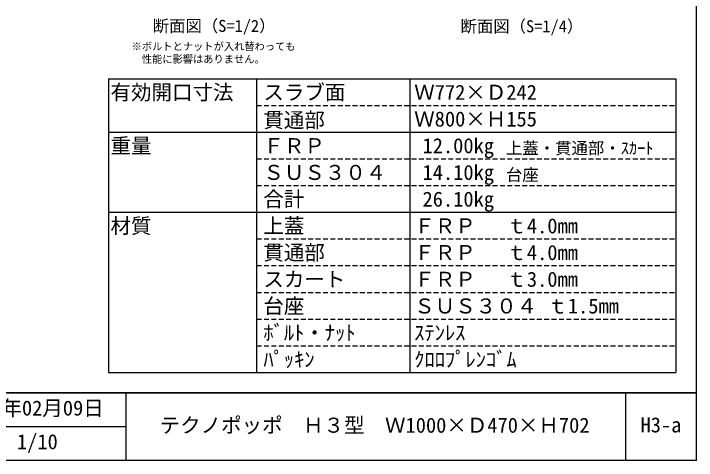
# Model space of a CAD drawing. Units: millimetres at full size, sheet at 1:10, with parts at other scales. Extents: x -10475 to 9199, y -10092 to 10143.
# Drawn here: x -3678 to -2012, y -1668 to -578 of the extents above; entities that cross this region are included whole.
import ezdxf
from ezdxf.enums import TextEntityAlignment as Align

# ---------------------------------------------------------------- set-up
doc = ezdxf.new("R2010")
doc.units = ezdxf.units.MM
doc.header["$LTSCALE"] = 10
doc.linetypes.add('DASHED1', pattern=[1.8, 1.2, -0.6])
for name, color, linetype in [('0-2_概要', 6, 'Continuous'), ('0-F_図面枠', 7, 'Continuous'), ('E-A_タイトル', 7, 'Continuous'), ('F-B_タイトル', 2, 'Continuous')]:
    doc.layers.add(name, color=color, linetype=linetype)
doc.styles.add('ＭＳ ゴシック', font='')
doc.styles.get('ＭＳ ゴシック').set_extended_font_data('MS Gothic')

msp = doc.modelspace()

# ---------------------------------------------------------------- linework, layer by layer
at = {"layer": '0-2_概要', "color": 7}
for p, q in [((-3445.88, -736.72), (-2061.52, -736.72)), ((-3445.88, -736.72), (-3445.88, -1453.59)), ((-3084.65, -736.72), (-3084.65, -1453.59)), ((-2710.75, -736.72), (-2710.75, -1453.59)), ((-2061.52, -736.72), (-2061.52, -1453.59)), ((-3445.88, -867.06), (-2061.52, -867.06)), ((-3445.88, -1062.57), (-2061.52, -1062.57)), ((-3445.88, -1453.59), (-2061.52, -1453.59))]:
    msp.add_line(p, q, dxfattribs=at)
at = {"layer": '0-2_概要', "color": 7, "linetype": 'DASHED1'}
for p, q in [((-3084.65, -801.89), (-2061.52, -801.89)), ((-3084.65, -932.23), (-2061.52, -932.23)), ((-3084.65, -997.4), (-2061.52, -997.4)), ((-3084.65, -1127.74), (-2061.52, -1127.74)), ((-3084.65, -1192.91), (-2061.52, -1192.91)), ((-3084.65, -1258.08), (-2061.52, -1258.08)), ((-3084.65, -1323.25), (-2061.52, -1323.25)), ((-3084.65, -1388.42), (-2061.52, -1388.42))]:
    msp.add_line(p, q, dxfattribs=at)
at = {"layer": '0-F_図面枠'}
for p, q in [((-2011.52, -1667.93), (-2011.52, 1092.07)), ((-6011.52, -1503.59), (-2011.52, -1503.59)), ((-2011.52, -1503.59), (-5803.94, -1503.59)), ((-3403.58, -1503.59), (-3403.58, -1667.93)), ((-2184.05, -1503.59), (-2184.05, -1667.93)), ((-4143.79, -1585.76), (-3403.58, -1585.76)), ((-2011.52, -1667.93), (-6011.52, -1667.93))]:
    msp.add_line(p, q, dxfattribs=at)

# ---------------------------------------------------------------- texts
at = {"layer": '0-2_概要', "style": 'ＭＳ ゴシック'}
for s, p in [('有効開口寸法', (-3441.34, -799.25)), ('スラブ面', (-3068.21, -799.25)), ('Ｗ772×Ｄ242', (-2700.11, -799.25)), ('貫通部', (-3068.21, -867.06)), ('Ｗ800×Ｈ155', (-2700.11, -864.42)), ('重量', (-3441.34, -929.59)), ('ＦＲＰ', (-3068.21, -929.59)), ('12.00kg', (-2679.83, -929.59)), ('ＳＵＳ３０４', (-3068.21, -994.76)), ('14.10kg', (-2679.83, -994.76)), ('合計', (-3068.21, -1059.93)), ('26.10kg', (-2679.83, -1059.93)), ('材質', (-3441.34, -1125.1)), ('上蓋', (-3068.21, -1125.1)), ('ＦＲＰ\u3000 ｔ4.0mm', (-2700.11, -1125.1)), ('貫通部', (-3068.21, -1190.27)), ('ＦＲＰ\u3000 ｔ4.0mm', (-2700.11, -1190.27)), ('スカート', (-3068.21, -1255.44)), ('ＦＲＰ\u3000 ｔ3.0mm', (-2700.11, -1255.44)), ('台座', (-3068.21, -1320.61)), ('ＳＵＳ３０４ ｔ1.5mm', (-2700.11, -1320.61)), ('ﾎﾞﾙﾄ・ﾅｯﾄ', (-3068.21, -1385.78)), ('ｽﾃﾝﾚｽ', (-2700.11, -1385.78)), ('ﾊﾟｯｷﾝ', (-3068.21, -1450.95)), ('ｸﾛﾛﾌﾟﾚﾝｺﾞﾑ', (-2700.11, -1450.95))]:
    msp.add_text(s, height=36.66, dxfattribs=at).set_placement(p, align=Align.BOTTOM_LEFT)
at = {"layer": '0-2_概要', "color": 7, "style": 'ＭＳ ゴシック'}
for s, p in [('上蓋・貫通部・ｽｶｰﾄ', (-2476.21, -929.59)), ('台座', (-2476.21, -994.76))]:
    msp.add_text(s, height=29.33, dxfattribs=at).set_placement(p, align=Align.BOTTOM_LEFT)
at = {"layer": '0-F_図面枠', "color": 6, "style": 'ＭＳ ゴシック'}
for s, p in [('2024年02月09日', (-3807.29, -1569.67)), ('テクノポッポ\u3000Ｈ３型\u3000Ｗ1000×Ｄ470×Ｈ702', (-3321.38, -1611.54)), ('H3-a', (-2147.79, -1610.76)), ('1/10', (-3669.79, -1651.84))]:
    msp.add_text(s, height=36.66, dxfattribs=at).set_placement(p, align=Align.BOTTOM_LEFT)
at = {"layer": 'E-A_タイトル', "color": 2, "style": 'ＭＳ ゴシック'}
msp.add_text('断面図（S=1/2）', height=29.33, dxfattribs=at).set_placement((-3338.42, -631.39), align=Align.BOTTOM_LEFT)
at = {"layer": 'E-A_タイトル', "color": 3, "style": 'ＭＳ ゴシック'}
for s, p in [('※ボルトとナットが入れ替わっても', (-3389.75, -672.8)), ('性能に影響はありません。', (-3364.95, -703.67))]:
    msp.add_text(s, height=18.33, dxfattribs=at).set_placement(p, align=Align.BOTTOM_LEFT)
at = {"layer": 'F-B_タイトル', "style": 'ＭＳ ゴシック'}
msp.add_text('断面図（S=1/4）', height=29.33, dxfattribs=at).set_placement((-2587.32, -632.3), align=Align.BOTTOM_LEFT)

doc.saveas('drawing.dxf')
